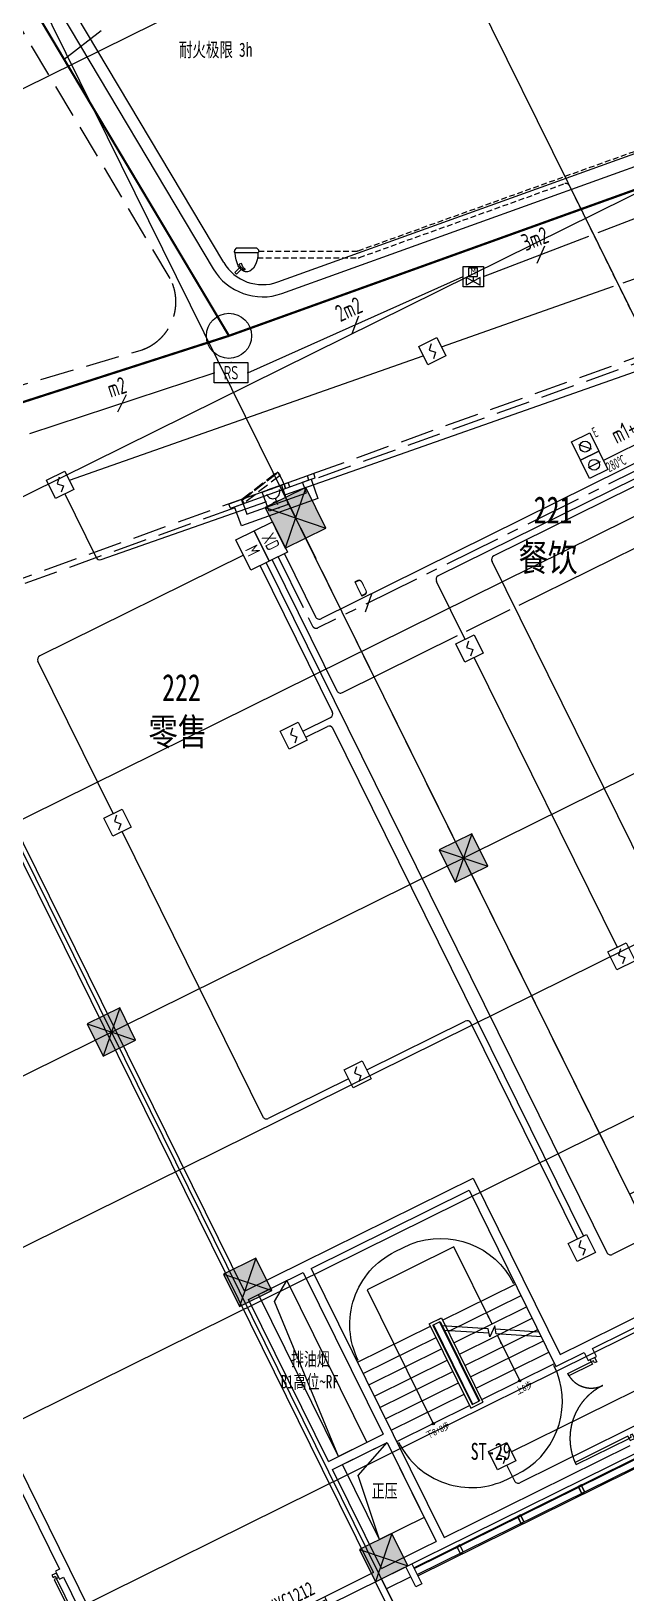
# Model space of a CAD drawing. Header units: millimetres. Extents: x -99490 to 495010, y -402480 to 18020.
# Drawn here: x 103927 to 117101, y -252895 to -218324 of the extents above; entities that cross this region are included whole.
import ezdxf
from ezdxf.enums import TextEntityAlignment as Align

# ---------------------------------------------------------------- set-up
doc = ezdxf.new("R2010")
doc.units = ezdxf.units.MM
doc.header["$LTSCALE"] = 1000
for name, pattern in [('__覆盖_A10-二层平面工作区_TEN25C3T$0$__附着_A10-2F~RF中庭外参_TEN25C3T_设计区$0$__DASH', [0.35, 0.25, -0.1]), ('__覆盖_A10-二层平面工作区_TEN25C3T$0$__附着_A10-2F~RF中庭外参_TEN25C3T_设计区$0$__附着_A10-一层扶梯零件图_TEN25C2L_设计区$0$$0$DASH', [0.35, 0.25, -0.1]), ('__覆盖_A10-二层平面工作区_TEN25C3T$0$DASH', [0.35, 0.25, -0.1]), ('__覆盖_A10-二层平面工作区_TEN25C3T$0$HIDDEN', [9.525, 6.35, -3.175]), ('CENTER', [2, 1.25, -0.25, 0.25, -0.25]), ('HIDDEN2', [0.1875, 0.125, -0.0625])]:
    doc.linetypes.add(name, pattern=pattern)
for name, color, linetype in [('0P-WS-E（给水系统设备）', 3, 'Continuous'), ('__覆盖_A10-二层平面工作区_TEN25C3T$0$__附着_A10-2F~RF中庭外参_TEN25C3T_设计区$0$AE-WALL', 9, 'Continuous'), ('__覆盖_A10-二层平面工作区_TEN25C3T$0$__附着_A10-2F~RF中庭外参_TEN25C3T_设计区$0$AUDIT_I_200724183701-94', 9, 'Continuous'), ('__覆盖_A10-二层平面工作区_TEN25C3T$0$__附着_A10-2F~RF中庭外参_TEN25C3T_设计区$0$AUDIT_I_200724183701-95', 9, 'Continuous'), ('__覆盖_A10-二层平面工作区_TEN25C3T$0$__附着_A70-地上2~6F楼梯外参_TEN25H58_设计区$0$AD-NAME-ROOM', 9, 'Continuous'), ('__覆盖_A10-二层平面工作区_TEN25C3T$0$__附着_A70-地上2~6F楼梯外参_TEN25H58_设计区$0$AD-SIGN', 9, 'Continuous'), ('__覆盖_A10-二层平面工作区_TEN25C3T$0$__附着_A70-楼电梯B1F零件图_TEN25C3T_设计区_0$0$房间面积', 9, 'Continuous'), ('__覆盖_A10-二层平面工作区_TEN25C3T$0$AD-NAME-ROOM', 9, 'Continuous'), ('__覆盖_A10-二层平面工作区_TEN25C3T$0$AD-NUMB', 9, 'Continuous'), ('__覆盖_A10-二层平面工作区_TEN25C3T$0$AE-DOOR-INSD', 9, 'Continuous'), ('__覆盖_A10-二层平面工作区_TEN25C3T$0$店铺编号', 9, 'Continuous'), ('A-建筑底图', 9, 'Continuous'), ('C-XREF-EXT', 7, 'Continuous'), ('E-FAS-DEVC', 3, 'Continuous'), ('E-FAS-DIMS', 6, 'Continuous'), ('E-FAS-WIRE', 4, 'Continuous'), ('E-FAS-WIRE2', 4, 'CENTER'), ('E-FAS-WIRE6', 4, 'HIDDEN2'), ('E-UNIV-EL', 140, 'Continuous')]:
    doc.layers.add(name, color=color, linetype=linetype)
doc.styles.add('__覆盖_A10-二层平面工作区_TEN25C3T$0$__覆盖_A70-扶梯外参专项图纸_TEN25C3T_设计区$0$TH-STYLE1', font='Stfangso_0.ttf', dxfattribs={"width": 0.7})
doc.styles.add('__覆盖_A10-二层平面工作区_TEN25C3T$0$__附着_A70-地上2~6F楼梯外参_TEN25H58_设计区$0$TH-STYLE1', font='Stfangso_0.ttf', dxfattribs={"width": 0.7})
doc.styles.add('__覆盖_A10-二层平面工作区_TEN25C3T$0$__附着_A70-地上2~6F楼梯外参_TEN25H58_设计区$0$TH-STYLE3', font='tssdeng.shx', dxfattribs={"width": 0.7, "bigfont": 'tssdchn.shx'})
doc.styles.add('__覆盖_A10-二层平面工作区_TEN25C3T$0$__附着_A70-楼电梯B1F零件图_TEN25C3T_设计区_0$0$TH-STYLE1', font='Stfangso_0.ttf', dxfattribs={"width": 0.7})
doc.styles.add('__覆盖_A10-二层平面工作区_TEN25C3T$0$STANDARD', font='Stfangso_0.ttf', dxfattribs={"width": 0.7})
doc.styles.add('__覆盖_A10-二层平面工作区_TEN25C3T$0$TH-STYLE1', font='Stfangso_0.ttf', dxfattribs={"width": 0.7})
doc.styles.add('_TEL_DIM', font='TSSDENG', dxfattribs={"width": 0.65, "height": 3.5, "bigfont": 'TSSDCHN'})
doc.styles.add('TH-STYLE3', font='tssdeng.shx', dxfattribs={"width": 0.65, "bigfont": 'tssdchn.shx'})

# ---------------------------------------------------------------- blocks, each defined once
blk = doc.blocks.new('E-BFAS712')
blk.add_lwpolyline([(-1.5, -1.5), (-1.5, 1.5), (1.5, 1.5), (1.5, -1.5)], close=True)
at = {"layer": 'E-UNIV-EL'}
blk.add_line((1, 0), (-1, 0), dxfattribs=at)
blk.add_circle((0, 0), 0.8, dxfattribs=at)
at = {"layer": 'E-UNIV-EL', "style": 'TH-STYLE3', "width": 0.5}
blk.add_attdef('F', text='', height=1.5, dxfattribs=at).set_placement((3, -1.25), align=Align.MIDDLE)
blk = doc.blocks.new('E-BFAS730')
blk.add_lwpolyline([(-1.5, -1.5), (-1.5, 1.5), (1.5, 1.5), (1.5, -1.5)], close=True)
at = {"layer": 'E-UNIV-EL'}
blk.add_line((-0.71, 0.71), (0.71, -0.71), dxfattribs=at)
blk.add_circle((0, 0), 0.8, dxfattribs=at)
at = {"layer": 'E-UNIV-EL', "style": 'TH-STYLE3', "width": 0.5}
blk.add_attdef('F', text='', height=1.5, dxfattribs=at).set_placement((2.25, 1.25), align=Align.MIDDLE)
blk = doc.blocks.new('E-BFAS810')
blk.add_lwpolyline([(-2.5, -1.5), (-2.5, 1.5), (2.5, 1.5), (2.5, -1.5)], close=True)
at = {"layer": 'E-UNIV-EL', "style": 'TH-STYLE3', "width": 0.7}
blk.add_attdef('BOX', text='', height=2, dxfattribs=at).set_placement((0, 0), align=Align.MIDDLE)
blk = doc.blocks.new('$equip$00003463')
for p in [(-2.5, 0), (0, 1.5), (0, -1.5), (2.5, 0)]:
    blk.add_point(p)
at = {"rotation": 359.9996786081254}
blk.add_blockref('E-BFAS810', (0, 0), dxfattribs=at).add_auto_attribs({'BOX': 'RS'})
at = {"color": 7, "style": '_TEL_DIM', "flags": 1}
for tag in ['REMARK', 'A']:
    blk.add_attdef(tag, text='', height=0.01, dxfattribs=at).set_placement((0, 0), align=Align.MIDDLE_CENTER)
blk = doc.blocks.new('E-BFAS610')
blk.add_lwpolyline([(-1.5, -1.5), (-1.5, 1.5), (1.5, 1.5), (1.5, -1.5)], close=True)
at = {"layer": 'E-UNIV-EL'}
for p, q in [((0, 0), (0, -1)), ((-0.5, -0.5), (0.5, -0.5))]:
    blk.add_line(p, q, dxfattribs=at)
blk.add_arc((0, 1), 1, 180, 0, dxfattribs=at)
blk = doc.blocks.new('$equip$00003445')
for p in [(-1.5, 0), (0, 1.5), (0, -1.5), (1.5, 0)]:
    blk.add_point(p)
at = {"rotation": 359.9996786081254}
blk.add_blockref('E-BFAS610', (0, 0), dxfattribs=at)
at = {"color": 7, "style": '_TEL_DIM', "flags": 1}
for tag in ['REMARK', 'A']:
    blk.add_attdef(tag, text='', height=0.01, dxfattribs=at).set_placement((0, 0), align=Align.MIDDLE_CENTER)
blk = doc.blocks.new('E-BFAS110')
blk.add_lwpolyline([(-1.5, -1.5), (-1.5, 1.5), (1.5, 1.5), (1.5, -1.5)], close=True)
at = {"layer": 'E-UNIV-EL'}
blk.add_lwpolyline([(0.35, 1.06), (-0.35, 0.35), (0.35, -0.35), (-0.35, -1.06)], dxfattribs=at)
blk = doc.blocks.new('$Equip$00002649')
at = {"layer": 'E-FAS-DEVC', "rotation": 359.9996786081254}
blk.add_blockref('E-BFAS110', (0, 0), dxfattribs=at)
blk = doc.blocks.new('E-BFAS621-3')
blk.add_lwpolyline([(-1.5, -1.5), (-1.5, 1.5), (1.5, 1.5), (1.5, -1.5)], close=True)
at = {"layer": 'E-UNIV-EL'}
for p, q in [((-0.65, 1.3), (0.65, 1.3)), ((-0.65, 0), (-0.65, 1.3)), ((-0.65, 0), (0.65, 0)), ((0, 0), (0, -0.7)), ((0.65, 0), (0.65, 1.3))]:
    blk.add_line(p, q, dxfattribs=at)
blk.add_lwpolyline([(1, -1.28), (1, -0.12), (-1, -1.28), (-1, -0.12)], close=True, dxfattribs=at)
at = {"layer": 'E-UNIV-EL', "style": 'TH-STYLE3', "width": 0.7}
blk.add_attdef('F', text='', height=1, dxfattribs=at).set_placement((0, 0.65), align=Align.MIDDLE)
blk = doc.blocks.new('A$C4A7D736A')
at = {"layer": '0P-WS-E（给水系统设备）', "linetype": 'Continuous'}
for p, q in [((-153, 138), (-178, 111)), ((-178, 111), (-178, 96)), ((-178, 82), (-178, 96)), ((-167, 69), (-178, 82)), ((167, 69), (-167, 69)), ((153, 138), (-153, 138)), ((153, 138), (178, 111)), ((167, 69), (178, 82)), ((178, 96), (178, 111)), ((178, 96), (178, 82)), ((-104, -151), (-174, -220)), ((-174, -220), (-148, -246)), ((-148, -246), (-81, -178)), ((-76, -88), (-108, -97)), ((-24, -168), (-36, -188))]:
    blk.add_line(p, q, dxfattribs=at)
for points in [[(167, 69), (164, 17), (155, -33), (142, -79), (123, -121), (100, -156), (74, -183), (46, -202), (15, -212), (-15, -212), (-46, -202), (-74, -183), (-100, -156), (-123, -121), (-142, -79), (-155, -33), (-164, 17), (-167, 69)], [(-36, -188), (-57, -174), (-77, -154), (-94, -128), (-108, -97)], [(-24, -168), (-40, -155), (-54, -137), (-66, -115), (-76, -88)]]:
    blk.add_lwpolyline(points, dxfattribs=at)
blk = doc.blocks.new('E-BFAS011')
blk.add_lwpolyline([(-2.5, -1.5), (-2.5, 1.5), (2.5, 1.5), (2.5, -1.5)], close=True)
at = {"layer": 'E-UNIV-EL', "style": 'TH-STYLE3', "width": 0.7}
blk.add_attdef('F', text='', height=2, dxfattribs=at).set_placement((0, 0), align=Align.MIDDLE)
blk = doc.blocks.new('E-ANNO04')
blk.add_line((-1, -1), (1, 1))
at = {"style": 'TH-STYLE3', "width": 0.7}
blk.add_attdef('N', text='', height=2.5, dxfattribs=at).set_placement((0, 2.5), align=Align.MIDDLE)
blk = doc.blocks.new('__覆盖_A10-二层平面工作区_TEN25C3T$0$__附着_A70-地上2~6F楼梯外参_TEN25H58_设计区$0$_ARROW')
blk.add_solid([(0, 0), (-1, 0.1), (-1, -0.1)])
blk = doc.blocks.new('*U512')
at = {"layer": '__覆盖_A10-二层平面工作区_TEN25C3T$0$__附着_A70-地上2~6F楼梯外参_TEN25H58_设计区$0$AD-SIGN'}
h = blk.add_hatch(color=256, dxfattribs=at)
edge = h.paths.add_edge_path()
edge.add_arc((0, 0), 50, 0, 360)
blk.add_lwpolyline([(4290, 2800), (4290, 6607), (0, 6607), (0, 0)], dxfattribs=at)
blk.add_circle((0, 0), 50, dxfattribs=at)
at = {"layer": '__覆盖_A10-二层平面工作区_TEN25C3T$0$__附着_A70-地上2~6F楼梯外参_TEN25H58_设计区$0$AD-SIGN', "xscale": -400, "yscale": 400, "zscale": 400, "rotation": 90}
blk.add_blockref('__覆盖_A10-二层平面工作区_TEN25C3T$0$__附着_A70-地上2~6F楼梯外参_TEN25H58_设计区$0$_ARROW', (4290, 2800), dxfattribs=at)
at = {"layer": '__覆盖_A10-二层平面工作区_TEN25C3T$0$__附着_A70-地上2~6F楼梯外参_TEN25H58_设计区$0$AD-NAME-ROOM', "style": '__覆盖_A10-二层平面工作区_TEN25C3T$0$__附着_A70-地上2~6F楼梯外参_TEN25H58_设计区$0$TH-STYLE3', "width": 0.7}
blk.add_attdef('A', (-91, -389), '', height=250, dxfattribs=at)
blk = doc.blocks.new('*U553')
at = {"layer": '__覆盖_A10-二层平面工作区_TEN25C3T$0$__附着_A70-地上2~6F楼梯外参_TEN25H58_设计区$0$AD-SIGN'}
h = blk.add_hatch(color=256, dxfattribs=at)
edge = h.paths.add_edge_path()
edge.add_arc((0, 0), 50, 0, 360)
blk.add_lwpolyline([(0, 2240), (0, 0)], dxfattribs=at)
blk.add_circle((0, 0), 50, dxfattribs=at)
at = {"layer": '__覆盖_A10-二层平面工作区_TEN25C3T$0$__附着_A70-地上2~6F楼梯外参_TEN25H58_设计区$0$AD-SIGN', "xscale": 400, "yscale": 400, "zscale": 400, "rotation": 90}
blk.add_blockref('__覆盖_A10-二层平面工作区_TEN25C3T$0$__附着_A70-地上2~6F楼梯外参_TEN25H58_设计区$0$_ARROW', (0, 2240), dxfattribs=at)
at = {"layer": '__覆盖_A10-二层平面工作区_TEN25C3T$0$__附着_A70-地上2~6F楼梯外参_TEN25H58_设计区$0$AD-NAME-ROOM', "style": '__覆盖_A10-二层平面工作区_TEN25C3T$0$__附着_A70-地上2~6F楼梯外参_TEN25H58_设计区$0$TH-STYLE1', "width": 0.7}
blk.add_attdef('A', (-91, -389), '', height=250, dxfattribs=at)
blk = doc.blocks.new('*U550')
for points in [[(-40, -30), (-40, -200), (40, -200), (40, -30), (5, -30), (5, 0), (-5, 0), (-5, -30)], [(-35, -35), (-35, -195), (35, -195), (35, -35)], [(-35, -35), (-35, -195), (35, -195), (35, -35)]]:
    blk.add_lwpolyline(points, close=True)
blk = doc.blocks.new('*U485')
for points in [[(30, 30), (60, 30), (60, 750), (30, 750)], [(1070, 30), (1040, 30), (1040, 350), (1070, 350)]]:
    blk.add_lwpolyline(points, close=True)
for points in [[(30, 0), (30, 30), (0, 30), (0, -30), (60, -30), (60, 0), (30, 0)], [(1070, 0), (1070, 30), (1100, 30), (1100, -30), (1040, -30), (1040, 0), (1070, 0)]]:
    blk.add_lwpolyline(points)
at = {"linetype": '__覆盖_A10-二层平面工作区_TEN25C3T$0$HIDDEN'}
for centre, radius, start, end in [((30, 30), 720, 0, 90), ((1070, 30), 320, 90, 180)]:
    blk.add_arc(centre, radius, start, end, dxfattribs=at)
blk = doc.blocks.new('__覆盖_A10-二层平面工作区_TEN25C3T$0$$DorLib2D$00000294')
at = {"layer": '__覆盖_A10-二层平面工作区_TEN25C3T$0$AE-DOOR-INSD', "xscale": 0.0009090909090909091, "yscale": 0.0009090909090909091, "zscale": 0.0009090909090909091}
blk.add_blockref('*U485', (-0.5, 0), dxfattribs=at)
blk = doc.blocks.new('__覆盖_A10-二层平面工作区_TEN25C3T$0$$WINLIB2D$00000001')
at = {"color": 0}
for points in [[(-0.5, 0.5), (-0.5, -0.5)], [(-0.5, 0.5), (0.5, 0.5)], [(0.5, -0.5), (0.5, 0.5)], [(0.5, 0.167), (-0.5, 0.167)], [(0.5, -0.167), (-0.5, -0.167)], [(-0.5, -0.5), (0.5, -0.5)]]:
    blk.add_lwpolyline(points, dxfattribs=at)
blk = doc.blocks.new('A$C4BB53128')
at = {"layer": 'A-建筑底图'}
h = blk.add_hatch(color=256, dxfattribs=at)
h.dxf.hatch_style = 1
h.paths.add_polyline_path([(-31937.1, 26479.3), (-32833.6, 26036.3), (-32390.5, 25139.8), (-31494, 25582.8)])
h = blk.add_hatch(color=256, dxfattribs=at)
h.dxf.hatch_style = 1
h.paths.add_polyline_path([(-28260.8, 18814.6), (-28978, 18460.2), (-28623.5, 17743), (-27906.3, 18097.4)])
h = blk.add_hatch(color=256, dxfattribs=at)
h.dxf.hatch_style = 1
h.paths.add_polyline_path([(-36060.2, 14960), (-36777.4, 14605.5), (-36423, 13888.3), (-35705.8, 14242.8)])
h = blk.add_hatch(color=256, dxfattribs=at)
h.dxf.hatch_style = 1
h.paths.add_polyline_path([(-33045.1, 9421.7), (-33762.2, 9067.3), (-33407.8, 8350.1), (-32690.6, 8704.6)])
h = blk.add_hatch(color=256, dxfattribs=at)
h.dxf.hatch_style = 1
h.paths.add_polyline_path([(-30032.2, 3326.8), (-30749.4, 2972.4), (-30395, 2255.2), (-29677.8, 2609.6)])
at = {"layer": '__覆盖_A10-二层平面工作区_TEN25C3T$0$__附着_A10-2F~RF中庭外参_TEN25C3T_设计区$0$AE-WALL'}
blk.add_lwpolyline([(-33325.5, 26122.1), (-33240.9, 25886.8), (-31923.5, 26360.6), (-32008.1, 26595.9), (-31819.9, 26663.5), (-31667.7, 26240.1), (-33361.5, 25631), (-33513.7, 26054.4)], close=True, dxfattribs=at)
at = {"layer": '__覆盖_A10-二层平面工作区_TEN25C3T$0$__附着_A10-2F~RF中庭外参_TEN25C3T_设计区$0$AUDIT_I_200724183701-94', "color": 252, "linetype": '__覆盖_A10-二层平面工作区_TEN25C3T$0$__附着_A10-2F~RF中庭外参_TEN25C3T_设计区$0$__附着_A10-一层扶梯零件图_TEN25C2L_设计区$0$$0$DASH', "true_color": 0x939598}
for points in [[(-33359.4, 26216.2), (-32567.9, 26827.3), (-32555.6, 26811.5), (-33347.2, 26200.4)], [(-32506.8, 26748.2), (-33298.3, 26137), (-33347.2, 26200.4), (-32555.6, 26811.5)]]:
    blk.add_lwpolyline(points, close=True, dxfattribs=at)
blk.add_lwpolyline([(-32384.5, 26460.5), (-32418.4, 26554.6, 0.078234), (-32567.9, 26827.3)], format="xyb", dxfattribs=at)
at = {"layer": '__覆盖_A10-二层平面工作区_TEN25C3T$0$__附着_A10-2F~RF中庭外参_TEN25C3T_设计区$0$AUDIT_I_200724183701-95'}
for p, q in [((-31867, 26646.6), (-31900.8, 26740.7)), ((-31725.8, 26697.4), (-31759.7, 26791.5)), ((-32418.4, 26554.6), (-32384.5, 26460.5)), ((-32290.4, 26494.3), (-32324.3, 26588.4)), ((-33607.8, 26020.6), (-33641.7, 26114.7)), ((-33325.5, 26122.1), (-33359.4, 26216.2))]:
    blk.add_line(p, q, dxfattribs=at)
for points in [[(-31759.7, 26791.5), (-33641.7, 26114.7)], [(-33607.8, 26020.6), (-33513.7, 26054.4), (-33513.7, 26054.4), (-31819.9, 26663.5), (-31819.9, 26663.5), (-31725.8, 26697.4)]]:
    blk.add_lwpolyline(points, dxfattribs=at)
at = {"layer": 'A-建筑底图'}
for p, q in [((-58470.4, 25301.8), (14871.3, 61546.9)), ((-9704.4, 0), (-40136.6, 61579.2)), ((-19408.8, 0), (-47936.2, 57724.7)), ((-29113.3, 0), (-55735.7, 53870.2)), ((-58470.4, 16266.6), (16323.7, 53229.6)), ((-58470.4, 9127.7), (16338.6, 46098.1)), ((-58470.4, 3438.9), (16382.8, 40431.1)), ((-38225.2, 38437.4), (-33986.1, 31321.3)), ((-33754.1, 31459.5), (-37993.2, 38575.6)), ((-32556.5, 31030.3), (-13838.2, 37763.6)), ((-32465.2, 30776.3), (-13746.8, 37509.5)), ((-57754.9, 0), (16406.6, 36650.3)), ((-37292.5, 35962.6), (-36473, 36601)), ((-50080.8, 0), (16411.2, 32860.1)), ((-40375.2, 0), (16333.4, 28025.2)), ((-31937.1, 26479.3, 0), (-32390.5, 25139.8, 0)), ((-32833.6, 26036.3, 0), (-31494, 25582.8, 0)), ((-33294.4, 8686.2), (-40659.9, 23590.2)), ((-33429.4, 8507.9), (-40760.1, 23341.6)), ((-28260.8, 18814.6, 0), (-28623.5, 17743, 0)), ((-28978, 18460.2, 0), (-27906.3, 18097.4, 0)), ((-36060.2, 14960, 0), (-36423, 13888.3, 0)), ((-36777.4, 14605.5, 0), (-35705.8, 14242.8, 0)), ((-31994.5, 9328.6), (-28229.2, 11189.4)), ((-28229.2, 11189.4), (-26301.9, 7289.6)), ((-31816.2, 9193.6), (-28319.9, 10921.5)), ((-28319.9, 10921.5), (-26392.6, 7021.7)), ((-33045.1, 9421.7, 0), (-33407.8, 8350.1, 0)), ((-33762.2, 9067.3, 0), (-32690.6, 8704.6, 0)), ((-33294.4, 8686.2), (-31994.5, 9328.6)), ((-33205.8, 8506.9), (-31995.5, 9105)), ((-31995.5, 9105), (-30223.3, 5519)), ((-31816.2, 9193.6), (-29999.7, 5518)), ((-29543.4, 2564.5), (-16454.4, 9032.9)), ((-29534.5, 2546.5), (-16445.6, 9015)), ((-29468, 2412.1), (-16379.1, 8880.5)), ((-29454.7, 2385.2), (-16365.8, 8853.6)), ((-31568.6, 4742.6), (-33429.4, 8507.9)), ((-31433.6, 4920.9), (-33205.8, 8506.9)), ((-25765.1, 7331.8), (-25676.4, 7152.5)), ((-25497.1, 7241.1), (-25585.8, 7420.4)), ((-25676.4, 7152.5), (-25497.1, 7241.1)), ((-38921.2, 5626.5), (-37392.7, 2533.6)), ((-38786.2, 5804.8), (-37169.1, 2532.6)), ((-31433.6, 4920.9), (-30223.3, 5519)), ((-31345, 4741.6), (-30134.7, 5339.7)), ((-30134.7, 5339.7), (-29049.2, 3143.3)), ((-29999.7, 5518), (-28869.9, 3231.9)), ((-28869.9, 3231.9), (-24746, 5269.9)), ((-28871, 3008.3), (-24567.7, 5135)), ((-30438.8, 2456.5), (-31568.6, 4742.6)), ((-30259.5, 2545.1), (-31345, 4741.6)), ((-30032.2, 3326.8, 0), (-30395, 2255.2, 0)), ((-29318.2, 3010.4), (-29049.2, 3143.3)), ((-30749.4, 2972.4, 0), (-29677.8, 2609.6, 0)), ((-30260.5, 2321.5), (-29229.6, 2831)), ((-30259.5, 2545.1), (-29318.2, 3010.3)), ((-29318.2, 3010.3), (-29318.2, 3010.4)), ((-29229.6, 2831.1), (-28871, 3008.3)), ((-37392.7, 2533.6), (-37482.3, 2489.3)), ((-37482.3, 2489.3), (-37393.7, 2310)), ((-37169.1, 2532.6), (-35917.5, 0)), ((-30438.8, 2456.5), (-31514.6, 1924.9)), ((-37393.7, 2310), (-37304.1, 2354.3)), ((-37304.1, 2354.3), (-36140.6, 0)), ((-31426, 1745.6), (-30260.5, 2321.5))]:
    blk.add_line(p, q, dxfattribs=at)
at = {"layer": 'A-建筑底图', "linetype": '__覆盖_A10-二层平面工作区_TEN25C3T$0$__附着_A10-2F~RF中庭外参_TEN25C3T_设计区$0$__DASH', "ltscale": 3}
for p, q in [((-24180.5, 29518), (-42993.2, 22750.8)), ((-24030.1, 29439.2), (-31811.5, 26640.1)), ((-33505.3, 26030.9), (-40604.1, 23477.3))]:
    blk.add_line(p, q, dxfattribs=at)
at = {"layer": 'A-建筑底图', "extrusion": (-7.33874e-07, -3.62678e-07, 1)}
for p, q in [((-28905.7, 8044.1), (-27292, 8841.6)), ((-28781.6, 7793.1), (-27167.9, 8590.6)), ((-28657.6, 7542.1), (-27043.9, 8339.6)), ((-29201.2, 7965), (-28932.3, 8097.9)), ((-29201.2, 7965), (-28279.7, 6100.3)), ((-29120.8, 7937.8), (-28972.9, 8010.9)), ((-28999.5, 8064.7), (-28932.3, 8097.9)), ((-28972.9, 8010.9), (-28959.5, 8017.5)), ((-28972.9, 8010.9), (-28104.6, 6253.7)), ((-28959.5, 8017.5), (-28091.1, 6260.4)), ((-28932.3, 8097.9), (-28010.7, 6233.2)), ((-28533.5, 7291.1), (-26919.8, 8088.5)), ((-30788.3, 7113.7), (-29174.6, 7911.2)), ((-30664.3, 6862.7), (-29050.6, 7660.2)), ((-29120.8, 7937.8), (-28252.5, 6180.6)), ((-29107.4, 7944.4), (-28239, 6187.3)), ((-28996.8, 7686.8), (-28983.3, 7693.4)), ((-27875.2, 7755.8), (-28876.5, 7815.7)), ((-28848.9, 7759.9), (-28835.4, 7766.5)), ((-28409.5, 7040), (-26795.8, 7837.5)), ((-26766.3, 7779.4), (-27736.1, 7847)), ((-30540.2, 6611.7), (-28926.5, 7409.2)), ((-28872.7, 7435.7), (-28859.3, 7442.4)), ((-28724.8, 7508.8), (-28711.4, 7515.5)), ((-28600.8, 7257.8), (-28587.3, 7264.5)), ((-28285.4, 6789), (-26671.7, 7586.5)), ((-28161.4, 6538), (-26547.7, 7335.5)), ((-30416.2, 6360.7), (-28802.5, 7158.1)), ((-28748.7, 7184.7), (-28735.2, 7191.4)), ((-28624.6, 6933.7), (-28611.2, 6940.4)), ((-28476.7, 7006.8), (-28463.3, 7013.5)), ((-28037.3, 6287), (-26423.6, 7084.5)), ((-30292.1, 6109.6), (-28678.4, 6907.1)), ((-30168.1, 5858.6), (-28554.4, 6656.1)), ((-28500.6, 6682.7), (-28487.1, 6689.3)), ((-28352.7, 6755.8), (-28339.2, 6762.4)), ((-30044, 5607.6), (-28430.3, 6405.1)), ((-28376.5, 6431.7), (-28363.1, 6438.3)), ((-28279.7, 6100.3), (-28010.7, 6233.2)), ((-28252.5, 6180.6), (-28091.1, 6260.4)), ((-28228.6, 6504.8), (-28215.2, 6511.4)), ((-29920, 5356.6), (-28306.3, 6154.1)), ((-28252.5, 6180.6), (-28239, 6187.3))]:
    blk.add_line(p, q, dxfattribs=at)
at = {"layer": 'A-建筑底图', "linetype": 'ByBlock'}
for p, q in [((-25764, 7555.4), (-23298.6, 8773.8)), ((-25585.8, 7420.4), (-23210, 8594.5)), ((-26392.6, 7021.7), (-25765.1, 7331.8)), ((-26301.9, 7289.6), (-25764, 7555.4))]:
    blk.add_line(p, q, dxfattribs=at)
at = {"layer": 'A-建筑底图', "ltscale": 5, "const_width": 50}
blk.add_lwpolyline([(-33638.3, 29838.8), (-39156.9, 39087.1), (-21781.4, 54753.6), (-13117.8, 54261.4), (-8866.3, 47054.1), (-12929.2, 37288.2), (-23278.8, 33561.7)], close=True, dxfattribs=at)
at = {"layer": 'A-建筑底图', "linetype": '__覆盖_A10-二层平面工作区_TEN25C3T$0$DASH', "lineweight": -2, "ltscale": 3}
blk.add_lwpolyline([(-38884.4, 37727, 0.4726711), (-40412.3, 37958.6), (-41168.8, 37278, 0.2727471), (-41474.3, 36309.6), (-39847.7, 29265.1, 0.4281425), (-38814.5, 28580.9), (-35558, 29529.8, 0.4535092), (-34941, 31107.3), (-38884.4, 37727)], format="xyb", dxfattribs=at)
at = {"layer": 'A-建筑底图', "ltscale": 5, "const_width": 50}
blk.add_lwpolyline([(-43399.2, 26700.7), (-33638.3, 29838.8)], dxfattribs=at)
at = {"layer": 'A-建筑底图', "elevation": 0}
for points in [[(-32390.5, 25139.8), (-31494, 25582.8), (-31937.1, 26479.3), (-32833.6, 26036.3)], [(-28623.5, 17743), (-27906.3, 18097.4), (-28260.8, 18814.6), (-28978, 18460.2)], [(-36423, 13888.3), (-35705.8, 14242.8), (-36060.2, 14960), (-36777.4, 14605.5)], [(-33407.8, 8350.1), (-32690.6, 8704.6), (-33045.1, 9421.7), (-33762.2, 9067.3)], [(-30395, 2255.2), (-29677.8, 2609.6), (-30032.2, 3326.8), (-30749.4, 2972.4)]]:
    blk.add_lwpolyline(points, close=True, dxfattribs=at)
at = {"layer": 'A-建筑底图', "linetype": '__覆盖_A10-二层平面工作区_TEN25C3T$0$DASH', "lineweight": -2, "ltscale": 3}
blk.add_lwpolyline([(-32514.9, 26520), (-24764.9, 10837.8), (-22702.9, 11856.9), (-21994.1, 10422.4)], dxfattribs=at)
at = {"layer": 'A-建筑底图', "extrusion": (-7.33874e-07, -3.62678e-07, 1), "elevation": 0}
for points in [[(-30774.7, 7153.9, -0.4142136), (-29958.5, 9565.1), (-29615.5, 9728.5, -0.3915982), (-27332.2, 8855.2)], [(-29879.8, 5343, 0.4142136), (-27468.6, 4526.8), (-27130.4, 4700, 0.3915982), (-26437.2, 7044.3)]]:
    blk.add_lwpolyline(points, format="xyb", dxfattribs=at)
at = {"layer": 'A-建筑底图'}
for points in [[(-32981.7, 8617.6), (-32354.1, 8927.7), (-30582, 5341.7), (-31209.5, 5031.6)], [(-30134.7, 5339.7), (-29315.1, 3681.2), (-30301.3, 3193.8), (-31120.9, 4852.3)]]:
    blk.add_lwpolyline(points, close=True, dxfattribs=at)
for points in [[(-31209.5, 5031.6), (-32632.6, 8456.9), (-32354.1, 8927.8)], [(-30301.3, 3193.8), (-30776.1, 4607.7), (-30134.7, 5339.7)], [(-29611.4, 2363.5), (-30149.3, 2097.7)]]:
    blk.add_lwpolyline(points, dxfattribs=at)
at = {"layer": 'A-建筑底图', "extrusion": (-7.33874e-07, -3.62678e-07, 1), "elevation": 0}
blk.add_lwpolyline([(-26715.2, 7675.8), (-27715.8, 7745.5), (-27750.8, 7920.4), (-27858.9, 7674.1), (-27895.5, 7857.3), (-28927.6, 7919.2)], dxfattribs=at)
at = {"layer": 'A-建筑底图', "extrusion": (-2.02758e-08, -3.26368e-08, 1), "elevation": 0}
for points in [[(-29587.7, 2654.1), (-29366.1, 2205.9), (-29500.6, 2139.4), (-29722.1, 2587.7)], [(-30260, 2321.8), (-29772.7, 1335.7), (-29907.2, 1269.2), (-30394.5, 2255.4)]]:
    blk.add_lwpolyline(points, close=True, dxfattribs=at)
at = {"layer": 'A-建筑底图'}
blk.add_circle((-33638.3, 29838.8), 500, dxfattribs=at)
for radius in [1000, 1270]:
    blk.add_arc((-32895, 31971.3), radius, 210.78239, 289.78431, dxfattribs=at)
at = {"layer": 'A-建筑底图', "extrusion": (-7.33874e-07, -3.62678e-07, 1)}
ref = blk.add_blockref('*U512', (-29113.1, 5755.3, 1.7), dxfattribs=dict(at, xscale=0.5, yscale=0.5, zscale=0.5, rotation=26.29839163693488))
ref.add_attrib('A', '下8+8步', dxfattribs={"layer": '__覆盖_A10-二层平面工作区_TEN25C3T$0$__附着_A70-地上2~6F楼梯外参_TEN25H58_设计区$0$AD-NAME-ROOM', "extrusion": (-7.33874e-07, -3.62678e-07, 1), "height": 150, "rotation": 26.29839, "style": '__覆盖_A10-二层平面工作区_TEN25C3T$0$__附着_A70-地上2~6F楼梯外参_TEN25H58_设计区$0$TH-STYLE1', "width": 0.7}).set_placement((-29201.6, 5377.3, 0), align=Align.BOTTOM_LEFT)
ref = blk.add_blockref('*U553', (-27195.6, 6703, 1.7), dxfattribs=dict(at, xscale=0.5, yscale=0.5, zscale=0.5, rotation=26.29839163693488))
ref.add_attrib('A', '上8步', dxfattribs={"layer": '__覆盖_A10-二层平面工作区_TEN25C3T$0$__附着_A70-地上2~6F楼梯外参_TEN25H58_设计区$0$AD-NAME-ROOM', "extrusion": (-7.33874e-07, -3.62678e-07, 1), "height": 150, "rotation": 206.29839, "style": '__覆盖_A10-二层平面工作区_TEN25C3T$0$__附着_A70-地上2~6F楼梯外参_TEN25H58_设计区$0$TH-STYLE1', "text_generation_flag": 6, "width": 0.7}).set_placement((-27216.1, 6355.8, 0), align=Align.BOTTOM_LEFT)
at = {"layer": 'A-建筑底图', "xscale": -2000, "yscale": -2000, "zscale": -2000}
for p, rotation in [((-25143.7, 6300.3), 296.2983916369749), ((-38334.5, 1956.6), 26.29839163699869)]:
    blk.add_blockref('__覆盖_A10-二层平面工作区_TEN25C3T$0$$DorLib2D$00000294', p, dxfattribs=dict(at, rotation=rotation))
at = {"layer": 'A-建筑底图', "rotation": 206.2983916366045}
for p in [(-25779.1, 4201.7), (-27123.8, 3537.1), (-28468.6, 2872.5)]:
    blk.add_blockref('*U550', p, dxfattribs=at)
at = {"layer": 'A-建筑底图'}
ref = blk.add_blockref('__覆盖_A10-二层平面工作区_TEN25C3T$0$$WINLIB2D$00000001', (-32008.2, 1569.4), dxfattribs=dict(at, xscale=-1200, yscale=-200, zscale=-1200, rotation=26.29839163699022))
ref.add_attrib('A', 'JYC1212', (-32650.3, 1530.9), dxfattribs={"layer": '__覆盖_A10-二层平面工作区_TEN25C3T$0$AD-NUMB', "height": 313.95, "rotation": 26.29839, "style": '__覆盖_A10-二层平面工作区_TEN25C3T$0$STANDARD', "width": 0.7})
at = {"layer": '__覆盖_A10-二层平面工作区_TEN25C3T$0$__附着_A70-楼电梯B1F零件图_TEN25C3T_设计区_0$0$房间面积', "style": '__覆盖_A10-二层平面工作区_TEN25C3T$0$__附着_A70-楼电梯B1F零件图_TEN25C3T_设计区_0$0$TH-STYLE1', "width": 0.7}
blk.add_text('ST-29', height=375, dxfattribs=at).set_placement((-28284.7, 4954.2))
at = {"layer": '__覆盖_A10-二层平面工作区_TEN25C3T$0$AD-NAME-ROOM', "style": '__覆盖_A10-二层平面工作区_TEN25C3T$0$TH-STYLE1', "width": 0.8}
for s, p in [('餐饮', (-27225, 24625.4)), ('零售', (-35426.6, 20774.4))]:
    blk.add_text(s, height=600, dxfattribs=at).set_placement(p)
at = {"layer": '__覆盖_A10-二层平面工作区_TEN25C3T$0$店铺编号', "style": '__覆盖_A10-二层平面工作区_TEN25C3T$0$TH-STYLE1', "width": 0.7}
for s, p in [('221', (-26886.6, 25684.7)), ('222', (-35119.9, 21751.4))]:
    blk.add_text(s, height=600, dxfattribs=at).set_placement(p)
at = {"layer": 'A-建筑底图', "style": '__覆盖_A10-二层平面工作区_TEN25C3T$0$TH-STYLE1', "width": 0.7}
for s, p in [('耐火极限', (-34749.4, 36016)), ('3h', (-33417.4, 36016))]:
    blk.add_text(s, height=313.95, dxfattribs=at).set_placement(p)
at = {"layer": 'A-建筑底图', "linetype": 'ByBlock', "style": '__覆盖_A10-二层平面工作区_TEN25C3T$0$TH-STYLE1', "width": 0.7}
blk.add_text('正压', height=300, dxfattribs=at).set_placement((-30475.8, 4117.7))
at = {"layer": 'A-建筑底图', "linetype": 'ByBlock', "insert": (-32626.1, 7333.9), "char_height": 300, "attachment_point": 1, "style": '__覆盖_A10-二层平面工作区_TEN25C3T$0$TH-STYLE1'}
blk.add_mtext_dynamic_manual_height_columns('\\pi361.71;排油烟\\P\\pi-9.2899; B1高位~RF', width=1624.511, gutter_width=1500, heights=[0], dxfattribs=at)
at = {"layer": 'A-建筑底图', "style": '__覆盖_A10-二层平面工作区_TEN25C3T$0$__覆盖_A70-扶梯外参专项图纸_TEN25C3T_设计区$0$TH-STYLE1', "width": 0.7}
for tag, p in [('从一层上', (-22115.9, 51236.1)), ('下至一层', (-21070.5, 50140.8)), ('上至三层', (-29785.2, 44316)), ('从三层下', (-28727.8, 43187.7))]:
    blk.add_attdef(tag, p, '', height=125, rotation=42.0392, dxfattribs=at)

msp = doc.modelspace()

# ---------------------------------------------------------------- linework, layer by layer
at = {"layer": 'E-FAS-WIRE', "linetype": 'Continuous'}
for p, q in [((116492, -222780), (118339, -222072)), ((117043, -223894), (120856, -222554)), ((113946, -223756), (116281, -222861)), ((108730, -225885), (113496, -223756)), ((113015, -225310), (116829, -223969)), ((104772, -228265), (112612, -225509)), ((109547, -228588), (117695, -225723)), ((103899, -227230), (107980, -225885)), ((116600, -227824), (117730, -227265)), ((117775, -227661), (110347, -231332)), ((117908, -227930), (112946, -230383)), ((117974, -228065), (114178, -229941)), ((104670, -228567), (105366, -229977)), ((105477, -230022), (109123, -228740)), ((114741, -231029), (118887, -228980)), ((109536, -229893), (110227, -231291)), ((108630, -229922), (104116, -232153)), ((108998, -230158), (110597, -233395)), ((109132, -230092), (116680, -245364)), ((109267, -230025), (110700, -232926)), ((120654, -243249), (114137, -230062)), ((113541, -231790), (112905, -230503)), ((113575, -231605), (114539, -231129)), ((110821, -232967), (113373, -231705)), ((105741, -235644), (104075, -232273)), ((113740, -232193), (116908, -238603)), ((109942, -233819), (110556, -233515)), ((110009, -233953), (110488, -233716)), ((116163, -244995), (110609, -233757)), ((105941, -236048), (109058, -242355)), ((111361, -241317), (113544, -240238)), ((116028, -245061), (113665, -240279)), ((110957, -241516), (109178, -242396)), ((118692, -244470), (116800, -245405)), ((121553, -247100), (114753, -250460)), ((114564, -249773), (117903, -248122)), ((114462, -250074), (114632, -250419))]:
    msp.add_line(p, q, dxfattribs=at)
for centre, start, end in [((105447, -229937), 206.2984, 289.3681), ((114218, -230022), 116.2984, 206.2984), ((112986, -230463), 116.2984, 206.2984), ((110308, -231251), 206.2984, 296.2984), ((104156, -232233), 116.2984, 206.2984), ((110781, -232886), 206.2984, 296.2984), ((110517, -233435), 296.2984, 26.2984), ((110528, -233797), 26.2984, 116.2984), ((113584, -240319), 26.2984, 116.2984), ((109138, -242315), 206.2984, 296.2984), ((116760, -245324), 206.2984, 296.2984), ((114713, -250379), 206.2984, 296.2984)]:
    msp.add_arc(centre, 90, start, end, dxfattribs=at)
at = {"layer": 'E-FAS-WIRE2'}
for p, q in [((117841, -227796), (110279, -231533)), ((109401, -229959), (110159, -231492))]:
    msp.add_line(p, q, dxfattribs=at)
msp.add_arc((110240, -231452), 90, 206.2984, 296.2984, dxfattribs=at)
at = {"layer": 'E-FAS-WIRE6', "linetype": 'HIDDEN2'}
for p, q in [((111174, -223184), (128212, -217056)), ((111200, -223334), (115744, -221700)), ((117873, -225828), (115855, -221745)), ((108967, -223190), (111144, -223190)), ((108940, -223340), (111170, -223340))]:
    msp.add_line(p, q, dxfattribs=at)
for centre, start, end in [((115774, -221785), 26.2984, 109.7844), ((111144, -223100), 270, 289.7844), ((111170, -223250), 270, 289.7844)]:
    msp.add_arc(centre, 90, start, end, dxfattribs=at)

# ---------------------------------------------------------------- block references
at = {"layer": 'C-XREF-EXT'}
msp.add_blockref('A$C4BB53128', (141947, -254906), dxfattribs=at)
at = {"layer": 'E-FAS-DEVC'}
for name, p, xscale, yscale, zscale in [('A$C4A7D736A', (108700, -223334, 0), 1.5, 1.5, 1.5), ('$equip$00003463', (108355, -225885), 150, 150, 150)]:
    msp.add_blockref(name, p, dxfattribs=dict(at, xscale=xscale, yscale=yscale, zscale=zscale))
ref = msp.add_blockref('E-BFAS621-3', (113721, -223756, 0), dxfattribs=dict(at, xscale=150, yscale=150, zscale=150))
ref.add_attrib('F', 'M', dxfattribs={"layer": 'E-UNIV-EL', "height": 150, "style": 'TH-STYLE3', "width": 0.7}).set_placement((113721, -223643, 0), align=Align.MIDDLE)
for name, p, xscale, yscale, zscale, rotation in [('$Equip$00002649', (112814, -225409), 150, 150, 150, 26.29839163697536), ('$Equip$00002649', (104570, -228365), 150, 150, 150, 26.29839163697536), ('$equip$00003445', (109335, -228664), 149.9999999999999, 149.9999999999999, 149.9999999999999, 19.77993852759765), ('$Equip$00002649', (113640, -231991), 150, 150, 150, 26.2983916369641), ('$Equip$00002649', (109741, -233919), 150, 150, 150, 26.2983916369641), ('$Equip$00002649', (105841, -235846), 150, 150, 150, 26.2983916369641), ('$Equip$00002649', (117008, -238805), 150, 150, 150, 26.2983916369641), ('$Equip$00002649', (111159, -241417), 150, 150, 150, 26.2983916369641), ('$Equip$00002649', (116128, -245263), 150, 150, 150, 26.2983916369641), ('$Equip$00002649', (114362, -249872), 150, 150, 150, 26.2983916369641)]:
    msp.add_blockref(name, p, dxfattribs=dict(at, xscale=xscale, yscale=yscale, zscale=zscale, rotation=rotation))
at = {"layer": 'E-FAS-DEVC', "xscale": 150, "yscale": 150, "zscale": 150}
for name, p, rotation, values in [('E-BFAS730', (116199, -227520), 26.29839195835474, {'F': 'E'}), ('E-BFAS712', (116399, -227923), 26.29839195835474, {'F': '280℃'}), ('E-BFAS011', (109235, -229623, 0), 296.2983916369759, {'F': 'XD'}), ('E-BFAS011', (108832, -229822, 0), 296.2983916369759, {'F': 'M'})]:
    msp.add_blockref(name, p, dxfattribs=dict(at, rotation=rotation)).add_auto_attribs(values)
at = {"layer": 'E-FAS-DIMS', "xscale": 150, "yscale": 150, "zscale": 150}
for p, rotation, values in [((115221, -223267), 20.97278905663855, {'N': '3m2'}), ((111113, -224820), 24.07803543229232, {'N': '2m2'}), ((105940, -226558), 18.24400159968969, {'N': 'm2'}), ((117401, -227428), 26.29839163697319, {'N': 'm1+m2'}), ((111403, -230978), 26.29839163697319, {'N': 'D'})]:
    msp.add_blockref('E-ANNO04', p, dxfattribs=dict(at, rotation=rotation)).add_auto_attribs(values)

doc.saveas('drawing.dxf')
